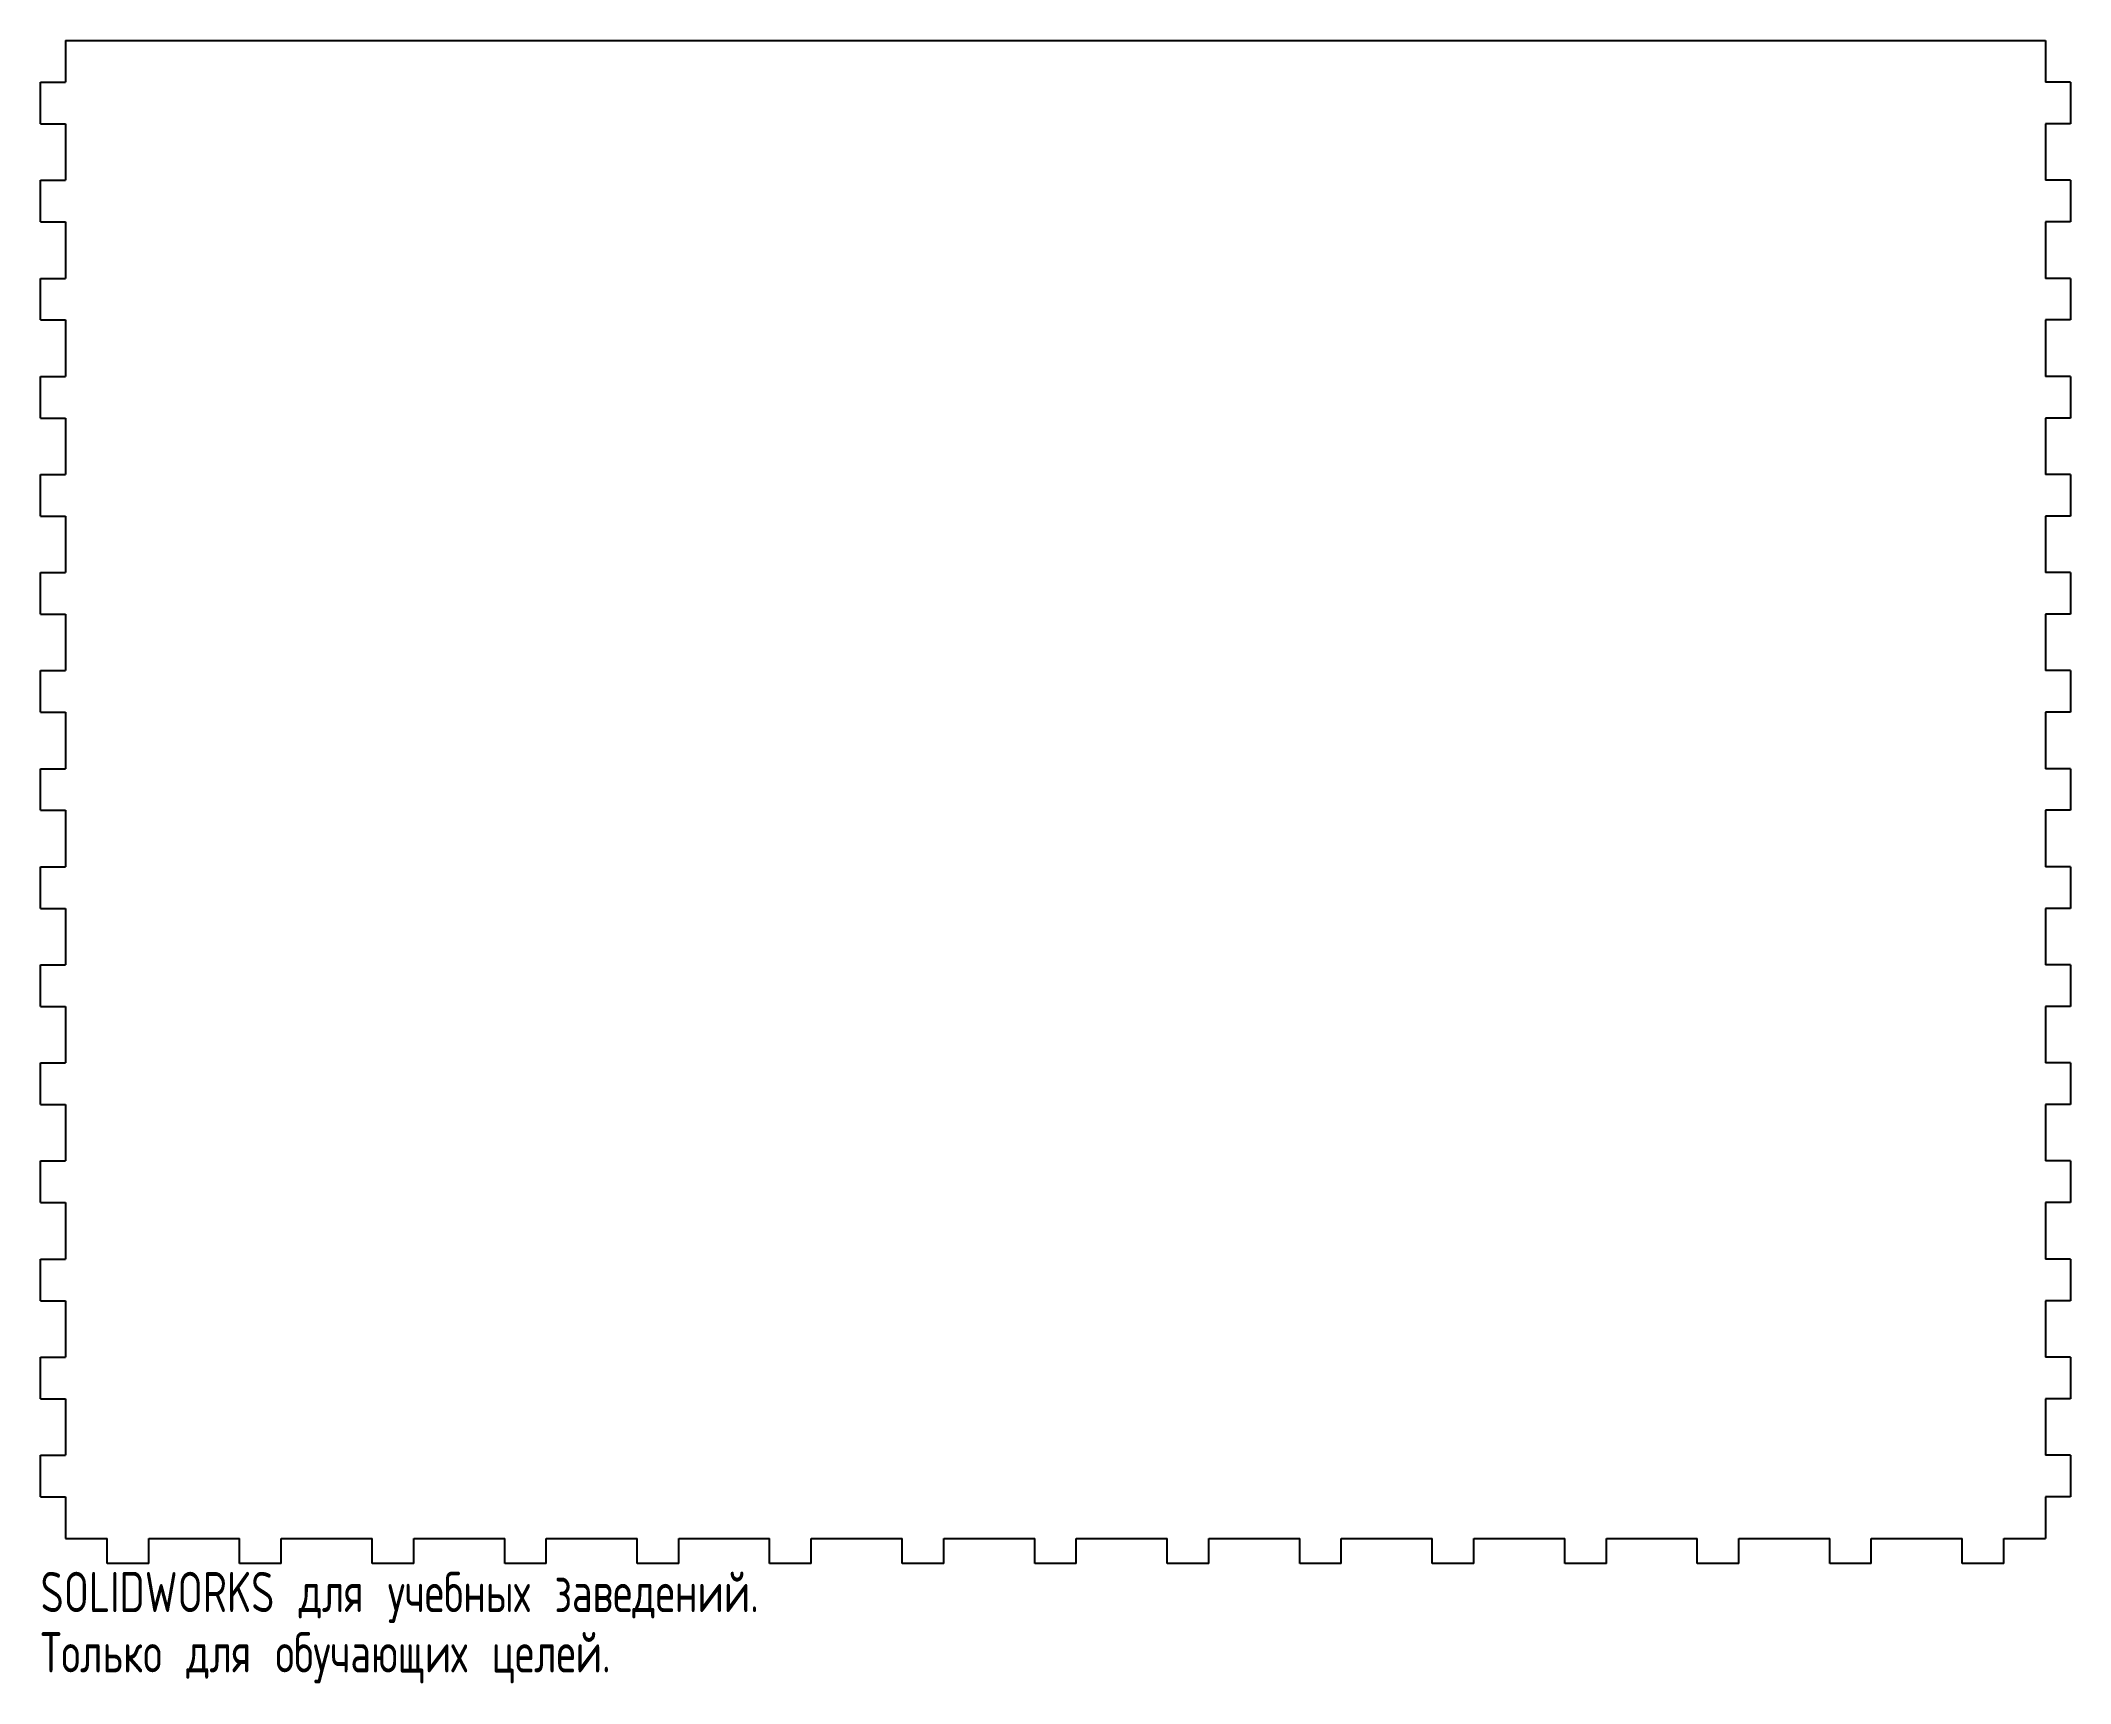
# Model space of a CAD drawing. Extents: x -116 to 128, y -14 to 183.
import ezdxf

# ---------------------------------------------------------------- set-up
doc = ezdxf.new("R2010")
doc.units = 0
doc.layers.get('0').update_dxf_attribs({"linetype": 'CONTINUOUS'})
doc.styles.add('SLDTEXTSTYLE0', font='TXT', dxfattribs={"width": 0.7, "bigfont": 'bigfont'})

msp = doc.modelspace()

# ---------------------------------------------------------------- linework, layer by layer
at = {"color": 7, "linetype": 'CONTINUOUS'}
for p, q in [((-113.08, 183), (124.92, 183)), ((-113.08, 183), (-113.08, 178)), ((124.92, 183), (124.92, 178)), ((-116.08, 178), (-113.08, 178)), ((-116.08, 173), (-116.08, 178)), ((127.92, 178), (124.92, 178)), ((127.92, 178), (127.92, 173)), ((-116.08, 173), (-113.08, 173)), ((-113.08, 173), (-113.08, 166.21)), ((124.92, 173), (124.92, 166.21)), ((127.92, 173), (124.92, 173)), ((-116.08, 166.21), (-113.08, 166.21)), ((-116.08, 161.21), (-116.08, 166.21)), ((127.92, 166.21), (124.92, 166.21)), ((127.92, 166.21), (127.92, 161.21)), ((-116.08, 161.21), (-113.08, 161.21)), ((-113.08, 161.21), (-113.08, 154.43)), ((124.92, 161.21), (124.92, 154.43)), ((127.92, 161.21), (124.92, 161.21)), ((-116.08, 154.43), (-113.08, 154.43)), ((-116.08, 149.43), (-116.08, 154.43)), ((127.92, 154.43), (124.92, 154.43)), ((127.92, 154.43), (127.92, 149.43)), ((-116.08, 149.43), (-113.08, 149.43)), ((-113.08, 149.43), (-113.08, 142.64)), ((124.92, 149.43), (124.92, 142.64)), ((127.92, 149.43), (124.92, 149.43)), ((-116.08, 142.64), (-113.08, 142.64)), ((-116.08, 137.64), (-116.08, 142.64)), ((127.92, 142.64), (124.92, 142.64)), ((127.92, 142.64), (127.92, 137.64)), ((-116.08, 137.64), (-113.08, 137.64)), ((-113.08, 137.64), (-113.08, 130.86)), ((124.92, 137.64), (124.92, 130.86)), ((127.92, 137.64), (124.92, 137.64)), ((-116.08, 130.86), (-113.08, 130.86)), ((-116.08, 125.86), (-116.08, 130.86)), ((127.92, 130.86), (124.92, 130.86)), ((127.92, 130.86), (127.92, 125.86)), ((-116.08, 125.86), (-113.08, 125.86)), ((-113.08, 125.86), (-113.08, 119.07)), ((124.92, 125.86), (124.92, 119.07)), ((127.92, 125.86), (124.92, 125.86)), ((-116.08, 119.07), (-113.08, 119.07)), ((-116.08, 114.07), (-116.08, 119.07)), ((127.92, 119.07), (124.92, 119.07)), ((127.92, 119.07), (127.92, 114.07)), ((-116.08, 114.07), (-113.08, 114.07)), ((-113.08, 114.07), (-113.08, 107.29)), ((124.92, 114.07), (124.92, 107.29)), ((127.92, 114.07), (124.92, 114.07)), ((-116.08, 107.29), (-113.08, 107.29)), ((-116.08, 102.29), (-116.08, 107.29)), ((127.92, 107.29), (124.92, 107.29)), ((127.92, 107.29), (127.92, 102.29)), ((-116.08, 102.29), (-113.08, 102.29)), ((-113.08, 102.29), (-113.08, 95.5)), ((124.92, 102.29), (124.92, 95.5)), ((127.92, 102.29), (124.92, 102.29)), ((-116.08, 95.5), (-113.08, 95.5)), ((-116.08, 90.5), (-116.08, 95.5)), ((127.92, 95.5), (124.92, 95.5)), ((127.92, 95.5), (127.92, 90.5)), ((-116.08, 90.5), (-113.08, 90.5)), ((-113.08, 90.5), (-113.08, 83.71)), ((124.92, 90.5), (124.92, 83.71)), ((127.92, 90.5), (124.92, 90.5)), ((-116.08, 83.71), (-113.08, 83.71)), ((-116.08, 78.71), (-116.08, 83.71)), ((127.92, 83.71), (124.92, 83.71)), ((127.92, 83.71), (127.92, 78.71)), ((-116.08, 78.71), (-113.08, 78.71)), ((-113.08, 78.71), (-113.08, 71.93)), ((124.92, 78.71), (124.92, 71.93)), ((127.92, 78.71), (124.92, 78.71)), ((-116.08, 71.93), (-113.08, 71.93)), ((-116.08, 66.93), (-116.08, 71.93)), ((127.92, 71.93), (124.92, 71.93)), ((127.92, 71.93), (127.92, 66.93)), ((-116.08, 66.93), (-113.08, 66.93)), ((-113.08, 66.93), (-113.08, 60.14)), ((124.92, 66.93), (124.92, 60.14)), ((127.92, 66.93), (124.92, 66.93)), ((-116.08, 60.14), (-113.08, 60.14)), ((-116.08, 55.14), (-116.08, 60.14)), ((127.92, 60.14), (124.92, 60.14)), ((127.92, 60.14), (127.92, 55.14)), ((-116.08, 55.14), (-113.08, 55.14)), ((-113.08, 55.14), (-113.08, 48.36)), ((124.92, 55.14), (124.92, 48.36)), ((127.92, 55.14), (124.92, 55.14)), ((-116.08, 48.36), (-113.08, 48.36)), ((-116.08, 43.36), (-116.08, 48.36)), ((127.92, 48.36), (124.92, 48.36)), ((127.92, 48.36), (127.92, 43.36)), ((-116.08, 43.36), (-113.08, 43.36)), ((-113.08, 43.36), (-113.08, 36.57)), ((124.92, 43.36), (124.92, 36.57)), ((127.92, 43.36), (124.92, 43.36)), ((-116.08, 36.57), (-113.08, 36.57)), ((-116.08, 31.57), (-116.08, 36.57)), ((127.92, 36.57), (124.92, 36.57)), ((127.92, 36.57), (127.92, 31.57)), ((-116.08, 31.57), (-113.08, 31.57)), ((-113.08, 31.57), (-113.08, 24.79)), ((124.92, 31.57), (124.92, 24.79)), ((127.92, 31.57), (124.92, 31.57)), ((-116.08, 24.79), (-113.08, 24.79)), ((-116.08, 19.79), (-116.08, 24.79)), ((127.92, 24.79), (124.92, 24.79)), ((127.92, 24.79), (127.92, 19.79)), ((-116.08, 19.79), (-113.08, 19.79)), ((-113.08, 19.79), (-113.08, 13)), ((124.92, 19.79), (124.92, 13)), ((127.92, 19.79), (124.92, 19.79)), ((-116.08, 13), (-113.08, 13)), ((-116.08, 8), (-116.08, 13)), ((127.92, 13), (124.92, 13)), ((127.92, 13), (127.92, 8)), ((-116.08, 8), (-113.08, 8)), ((-113.08, 8), (-113.08, 3)), ((124.92, 8), (124.92, 3)), ((127.92, 8), (124.92, 8)), ((-113.08, 3), (-108.08, 3)), ((-108.08, 0), (-108.08, 3)), ((-103.08, 0), (-103.08, 3)), ((-103.08, 3), (-92.15, 3)), ((-92.15, 0), (-92.15, 3)), ((-87.15, 0), (-87.15, 3)), ((-87.15, 3), (-76.22, 3)), ((-76.22, 0), (-76.22, 3)), ((-71.22, 0), (-71.22, 3)), ((-71.22, 3), (-60.29, 3)), ((-60.29, 0), (-60.29, 3)), ((-55.29, 0), (-55.29, 3)), ((-55.29, 3), (-44.36, 3)), ((-44.36, 0), (-44.36, 3)), ((-39.36, 0), (-39.36, 3)), ((-39.36, 3), (-28.44, 3)), ((-28.44, 0), (-28.44, 3)), ((-23.44, 0), (-23.44, 3)), ((-23.44, 3), (-12.51, 3)), ((-12.51, 0), (-12.51, 3)), ((-7.51, 0), (-7.51, 3)), ((-7.51, 3), (3.42, 3)), ((3.42, 0), (3.42, 3)), ((8.42, 0), (8.42, 3)), ((8.42, 3), (19.35, 3)), ((19.35, 0), (19.35, 3)), ((24.35, 0), (24.35, 3)), ((24.35, 3), (35.28, 3)), ((35.28, 0), (35.28, 3)), ((40.28, 0), (40.28, 3)), ((40.28, 3), (51.21, 3)), ((51.21, 0), (51.21, 3)), ((56.21, 0), (56.21, 3)), ((56.21, 3), (67.14, 3)), ((67.14, 0), (67.14, 3)), ((72.14, 0), (72.14, 3)), ((72.14, 3), (83.06, 3)), ((83.06, 0), (83.06, 3)), ((88.06, 0), (88.06, 3)), ((88.06, 3), (98.99, 3)), ((98.99, 0), (98.99, 3)), ((103.99, 0), (103.99, 3)), ((103.99, 3), (114.92, 3)), ((114.92, 0), (114.92, 3)), ((119.92, 0), (119.92, 3)), ((119.92, 3), (124.92, 3)), ((-103.08, 0), (-108.08, 0)), ((-87.15, 0), (-92.15, 0)), ((-71.22, 0), (-76.22, 0)), ((-55.29, 0), (-60.29, 0)), ((-39.36, 0), (-44.36, 0)), ((-23.44, 0), (-28.44, 0)), ((-7.51, 0), (-12.51, 0)), ((8.42, 0), (3.42, 0)), ((24.35, 0), (19.35, 0)), ((40.28, 0), (35.28, 0)), ((56.21, 0), (51.21, 0)), ((72.14, 0), (67.14, 0)), ((88.06, 0), (83.06, 0)), ((103.99, 0), (98.99, 0)), ((119.92, 0), (114.92, 0))]:
    msp.add_line(p, q, dxfattribs=at)

# ---------------------------------------------------------------- texts
at = {"color": 7, "linetype": 'CONTINUOUS', "char_height": 4.8336, "attachment_point": 1, "style": 'SLDTEXTSTYLE0'}
for s, insert in [('SOLIDWORKS для учебных заведений.', (-116.08, -1.02)), ('Только для обучающих целей.', (-116.08, -8.27))]:
    msp.add_mtext(s, dxfattribs=dict(at, insert=insert))

doc.saveas('drawing.dxf')
